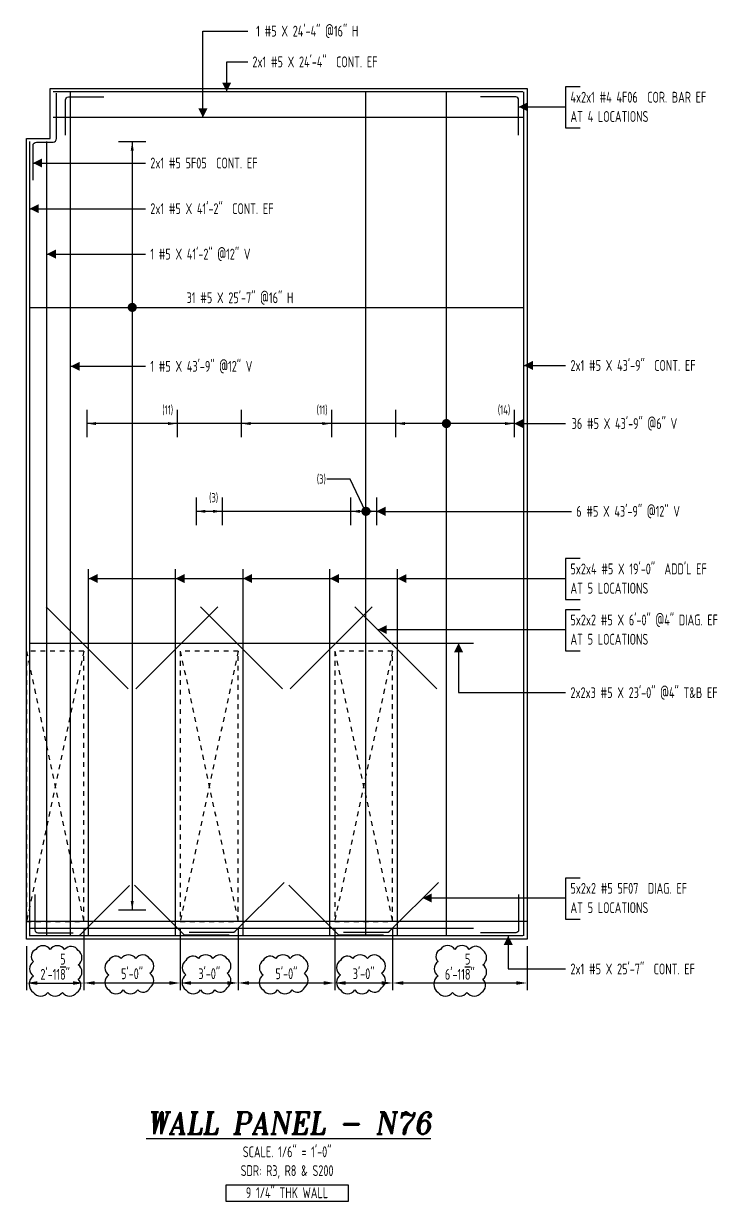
# Model space of a CAD drawing. Header units: inches. Extents: x -3675 to 11984, y -3832 to 1837.
# Drawn here: x 9083 to 9515, y -2646 to -1914 of the extents above; entities that cross this region are included whole.
import ezdxf
from ezdxf.enums import TextEntityAlignment as Align

# ---------------------------------------------------------------- set-up
doc = ezdxf.new("R2010")
doc.units = ezdxf.units.IN
doc.header["$MEASUREMENT"] = 0
doc.linetypes.add('HIDDEN', pattern=[6, 3, -3])
doc.layers.get('0').update_dxf_attribs({"linetype": 'CONTINUOUS'})
doc.layers.get('Defpoints').update_dxf_attribs({"linetype": 'CONTINUOUS'})
for name, color, linetype in [('0-25TEXT', 7, 'CONTINUOUS'), ('0-35', 3, 'CONTINUOUS'), ('0-35TEXT', 3, 'CONTINUOUS'), ('0-50', 10, 'CONTINUOUS'), ('BAR-LBL', 2, 'CONTINUOUS'), ('DETAIL', 83, 'CONTINUOUS'), ('Hatch', 253, 'CONTINUOUS'), ('hidden', 7, 'HIDDEN'), ('INTERMEDIATERANGELAY', 7, 'CONTINUOUS'), ('RANGELAY', 7, 'CONTINUOUS'), ('REBARS', 4, 'CONTINUOUS')]:
    doc.layers.add(name, color=color, linetype=linetype)
doc.styles.add('AR', font='ARCHQUIK.shx', dxfattribs={"width": 0.8})
doc.styles.add('ROMANT', font='romant')
doc.dimstyles.new('CADS_DIM_48', dxfattribs={"dimscale": 48, "dimtxt": 0.09375, "dimasz": 0.09375, "dimexe": 0.0625, "dimexo": 0.0625, "dimgap": 0.09375, "dimtad": 0, "dimtih": 1, "dimtoh": 1, "dimzin": 1, "dimdsep": 46, "dimlunit": 4, "dimtxsty": 'AR', "dimblk": 'CLOSED', "dimcen": 0.1875, "dimadec": 0, "dimazin": 0, "dimtfac": 1, "dimtofl": 0, "dimtmove": 0, "dimatfit": 1, "dimldrblk": 'DOTBLANK', "dimfxl": 1, "dimtzin": 0, "dimarcsym": 0})

# ---------------------------------------------------------------- blocks, each defined once
blk = doc.blocks.new('leadrblk')
blk.add_lwpolyline([(0, 0, 0, 1, 0), (1, 0, 1, 1, 0)], format="xyseb")
blk = doc.blocks.new('*D493')
at = {"layer": 'Defpoints', "color": 0, "transparency": 16777216}
for p in [(9120.6, -2472.2), (9084.97, -2483.2), (9120.6, -2510.57)]:
    blk.add_point(p, dxfattribs=at)
at = {"layer": 'DETAIL', "color": 0, "lineweight": -2, "transparency": 16777216}
for p, q in [((9120.6, -2476.7), (9120.6, -2515.07)), ((9084.97, -2487.7), (9084.97, -2515.07)), ((9091.72, -2510.57), (9113.85, -2510.57))]:
    blk.add_line(p, q, dxfattribs=at)
at = {"layer": 'DETAIL', "color": 0, "transparency": 16777216}
for points in [[(9091.72, -2509.45), (9091.72, -2511.7), (9084.97, -2510.57)], [(9113.85, -2509.45), (9113.85, -2511.7), (9120.6, -2510.57)]]:
    blk.add_solid(points, dxfattribs=at)
at = {"layer": 'DETAIL', "color": 0, "transparency": 16777216, "insert": (9102.78, -2500.45), "char_height": 6.75, "attachment_point": 5, "style": 'AR'}
blk.add_mtext('2\'-11{\\H1.000000x;\\S5/8;}"', dxfattribs=at)
blk = doc.blocks.new('_DotBlank')
at = {"layer": '0-35', "color": 0, "lineweight": -2}
blk.add_line((-0.5, 0), (-1, 0), dxfattribs=at)
blk.add_circle((0, 0), 0.5, dxfattribs=at)
blk = doc.blocks.new('*D494')
at = {"layer": 'Defpoints', "color": 0, "transparency": 16777216}
for p in [(9120.6, -2472.2), (9180.6, -2472.2), (9180.6, -2510.55)]:
    blk.add_point(p, dxfattribs=at)
at = {"layer": 'DETAIL', "color": 0, "lineweight": -2, "transparency": 16777216}
for p, q in [((9120.6, -2476.7), (9120.6, -2515.05)), ((9180.6, -2476.7), (9180.6, -2515.05)), ((9127.35, -2510.55), (9173.85, -2510.55))]:
    blk.add_line(p, q, dxfattribs=at)
at = {"layer": 'DETAIL', "color": 0, "transparency": 16777216}
for points in [[(9127.35, -2509.42), (9127.35, -2511.67), (9120.6, -2510.55)], [(9173.85, -2509.42), (9173.85, -2511.67), (9180.6, -2510.55)]]:
    blk.add_solid(points, dxfattribs=at)
at = {"layer": 'DETAIL', "color": 0, "transparency": 16777216, "insert": (9150.6, -2504.8), "char_height": 6.75, "attachment_point": 5, "style": 'AR'}
blk.add_mtext('5\'-0"', dxfattribs=at)
blk = doc.blocks.new('*D495')
at = {"layer": 'Defpoints', "color": 0, "transparency": 16777216}
for p in [(9180.6, -2472.2), (9216.6, -2472.2), (9216.6, -2510.55)]:
    blk.add_point(p, dxfattribs=at)
at = {"layer": 'DETAIL', "color": 0, "lineweight": -2, "transparency": 16777216}
for p, q in [((9180.6, -2476.7), (9180.6, -2515.05)), ((9216.6, -2476.7), (9216.6, -2515.05)), ((9187.35, -2510.55), (9209.85, -2510.55))]:
    blk.add_line(p, q, dxfattribs=at)
at = {"layer": 'DETAIL', "color": 0, "transparency": 16777216}
for points in [[(9187.35, -2509.42), (9187.35, -2511.67), (9180.6, -2510.55)], [(9209.85, -2509.42), (9209.85, -2511.67), (9216.6, -2510.55)]]:
    blk.add_solid(points, dxfattribs=at)
at = {"layer": 'DETAIL', "color": 0, "transparency": 16777216, "insert": (9198.6, -2504.8), "char_height": 6.75, "attachment_point": 5, "style": 'AR'}
blk.add_mtext('3\'-0"', dxfattribs=at)
blk = doc.blocks.new('*D496')
at = {"layer": 'Defpoints', "color": 0, "transparency": 16777216}
for p in [(9216.6, -2472.2), (9276.6, -2472.2), (9276.6, -2510.55)]:
    blk.add_point(p, dxfattribs=at)
at = {"layer": 'DETAIL', "color": 0, "lineweight": -2, "transparency": 16777216}
for p, q in [((9216.6, -2476.7), (9216.6, -2515.05)), ((9276.6, -2476.7), (9276.6, -2515.05)), ((9223.35, -2510.55), (9269.85, -2510.55))]:
    blk.add_line(p, q, dxfattribs=at)
at = {"layer": 'DETAIL', "color": 0, "transparency": 16777216}
for points in [[(9223.35, -2509.42), (9223.35, -2511.67), (9216.6, -2510.55)], [(9269.85, -2509.42), (9269.85, -2511.67), (9276.6, -2510.55)]]:
    blk.add_solid(points, dxfattribs=at)
at = {"layer": 'DETAIL', "color": 0, "transparency": 16777216, "insert": (9246.6, -2504.8), "char_height": 6.75, "attachment_point": 5, "style": 'AR'}
blk.add_mtext('5\'-0"', dxfattribs=at)
blk = doc.blocks.new('*D497')
at = {"layer": 'Defpoints', "color": 0, "transparency": 16777216}
for p in [(9276.6, -2472.2), (9312.6, -2472.2), (9312.6, -2510.55)]:
    blk.add_point(p, dxfattribs=at)
at = {"layer": 'DETAIL', "color": 0, "lineweight": -2, "transparency": 16777216}
for p, q in [((9276.6, -2476.7), (9276.6, -2515.05)), ((9312.6, -2476.7), (9312.6, -2515.05)), ((9283.35, -2510.55), (9305.85, -2510.55))]:
    blk.add_line(p, q, dxfattribs=at)
at = {"layer": 'DETAIL', "color": 0, "transparency": 16777216}
for points in [[(9283.35, -2509.42), (9283.35, -2511.67), (9276.6, -2510.55)], [(9305.85, -2509.42), (9305.85, -2511.67), (9312.6, -2510.55)]]:
    blk.add_solid(points, dxfattribs=at)
at = {"layer": 'DETAIL', "color": 0, "transparency": 16777216, "insert": (9294.6, -2504.8), "char_height": 6.75, "attachment_point": 5, "style": 'AR'}
blk.add_mtext('3\'-0"', dxfattribs=at)
blk = doc.blocks.new('*D498')
at = {"layer": 'Defpoints', "color": 0, "transparency": 16777216}
for p in [(9312.6, -2472.2), (9396.22, -2483.2), (9396.22, -2510.55)]:
    blk.add_point(p, dxfattribs=at)
at = {"layer": 'DETAIL', "color": 0, "lineweight": -2, "transparency": 16777216}
for p, q in [((9312.6, -2476.7), (9312.6, -2515.05)), ((9396.22, -2487.7), (9396.22, -2515.05)), ((9319.35, -2510.55), (9389.47, -2510.55))]:
    blk.add_line(p, q, dxfattribs=at)
at = {"layer": 'DETAIL', "color": 0, "transparency": 16777216}
for points in [[(9319.35, -2509.42), (9319.35, -2511.67), (9312.6, -2510.55)], [(9389.47, -2509.42), (9389.47, -2511.67), (9396.22, -2510.55)]]:
    blk.add_solid(points, dxfattribs=at)
at = {"layer": 'DETAIL', "color": 0, "transparency": 16777216, "insert": (9354.41, -2500.42), "char_height": 6.75, "attachment_point": 5, "style": 'AR'}
blk.add_mtext('6\'-11{\\H1.000000x;\\S5/8;}"', dxfattribs=at)
blk = doc.blocks.new('rendmark')
at = {"color": 4}
blk.add_line((0, -3), (0, 3), dxfattribs=at)
blk = doc.blocks.new('rarrow')
at = {"color": 7}
blk.add_solid([(2, -0.33), (2, 0.33), (0, 0)], dxfattribs=at)
blk = doc.blocks.new('*U1334', base_point=(9302.6, -2217.19))
at = {"layer": 'INTERMEDIATERANGELAY'}
blk.add_line((9286.6, -2217.19), (9206.6, -2217.19), dxfattribs=at)
at = {"layer": 'RANGELAY'}
for p, q in [((9206.6, -2217.19), (9190.6, -2217.19)), ((9302.6, -2217.19), (9286.6, -2217.19))]:
    blk.add_line(p, q, dxfattribs=at)
at = {"layer": 'RANGELAY', "xscale": 2.834645669291339, "yscale": 2.834645669291339}
for name, p, rotation in [('rendmark', (9190.6, -2217.19), 359.999996929531), ('rendmark', (9206.6, -2217.19), 180), ('rendmark', (9286.6, -2217.19), 359.999996929531), ('rendmark', (9302.6, -2217.19), 180), ('rarrow', (9190.6, -2217.19), 359.999996929531), ('rarrow', (9206.6, -2217.19), 180), ('rarrow', (9286.6, -2217.19), 359.999996929531), ('rarrow', (9302.6, -2217.19), 180)]:
    blk.add_blockref(name, p, dxfattribs=dict(at, rotation=rotation))
blk = doc.blocks.new('VPM74DA10')
at = {"const_width": 1}
blk.add_lwpolyline([(-0.5, 0, 1), (0.5, 0, 1)], format="xyb", close=True, dxfattribs=at)
blk = doc.blocks.new('*U642', base_point=(9112.74, -2481.2))
at = {"layer": 'REBARS', "color": 0}
blk.add_lwpolyline([(9112.43, -2481.2), (9112.43, -1956.2)], dxfattribs=at)
blk = doc.blocks.new('*U683', base_point=(9087.22, -2090.65))
at = {"layer": 'REBARS', "color": 0}
blk.add_lwpolyline([(9087.22, -2090.34), (9394.22, -2090.34)], dxfattribs=at)
blk = doc.blocks.new('*U1314', base_point=(9150.71, -1987.2))
at = {"layer": 'RANGELAY'}
blk.add_line((9150.71, -1987.2), (9150.71, -2465.2), dxfattribs=at)
at = {"layer": 'RANGELAY', "xscale": 2.834645669291339, "yscale": 2.834645669291339}
for name, p, rotation in [('rendmark', (9150.71, -1987.2), 269.9999999999999), ('rarrow', (9150.71, -1987.2), 269.9999999999999), ('rarrow', (9150.71, -2465.2), 89.999996929531), ('rendmark', (9150.71, -2465.2), 89.999996929531)]:
    blk.add_blockref(name, p, dxfattribs=dict(at, rotation=rotation))
blk = doc.blocks.new('VPM752C2')
at = {"const_width": 1}
blk.add_lwpolyline([(-0.5, 0, 1), (0.5, 0, 1)], format="xyb", close=True, dxfattribs=at)
blk = doc.blocks.new('*U594', base_point=(9118.14, -2481.36))
at = {"layer": 'REBARS', "color": 0}
blk.add_lwpolyline([(9090.14, -2481.04), (9117.1, -2481.04, 0.198913), (9118.65, -2480.4), (9149.1, -2449.95)], format="xyb", dxfattribs=at)
blk = doc.blocks.new('*U595', base_point=(9279.05, -2481.2))
at = {"layer": 'REBARS', "color": 0}
blk.add_lwpolyline([(9307.05, -2480.89), (9280.09, -2480.89, -0.198913), (9278.54, -2480.25), (9248.09, -2449.8)], format="xyb", dxfattribs=at)
blk = doc.blocks.new('*U596', base_point=(9310.14, -2479.36))
at = {"layer": 'REBARS', "color": 0}
blk.add_lwpolyline([(9282.14, -2479.04), (9309.1, -2479.04, 0.198913), (9310.65, -2478.4), (9341.1, -2447.95)], format="xyb", dxfattribs=at)
blk = doc.blocks.new('*U597', base_point=(9214.14, -2479.36))
at = {"layer": 'REBARS', "color": 0}
blk.add_lwpolyline([(9186.14, -2479.04), (9213.1, -2479.04, 0.198913), (9214.65, -2478.4), (9245.1, -2447.95)], format="xyb", dxfattribs=at)
blk = doc.blocks.new('*U598', base_point=(9183.05, -2481.2))
at = {"layer": 'REBARS', "color": 0}
blk.add_lwpolyline([(9211.05, -2480.89), (9184.09, -2480.89, -0.198913), (9182.54, -2480.25), (9152.09, -2449.8)], format="xyb", dxfattribs=at)
blk = doc.blocks.new('*U599', base_point=(9086.97, -2476.18))
at = {"layer": 'REBARS', "color": 0}
blk.add_lwpolyline([(9086.97, -2476.49), (9362.97, -2476.49)], dxfattribs=at)
blk = doc.blocks.new('*U600', base_point=(9086.97, -2299.52))
at = {"layer": 'REBARS', "color": 0}
blk.add_lwpolyline([(9086.97, -2299.2), (9362.97, -2299.2)], dxfattribs=at)
blk = doc.blocks.new('*U601', base_point=(9273.28, -2481.2))
at = {"layer": 'REBARS', "color": 0}
blk.add_lwpolyline([(9273.59, -2481.2), (9273.59, -2253.2)], dxfattribs=at)
blk = doc.blocks.new('*U602', base_point=(9315.31, -2481.2))
at = {"layer": 'REBARS', "color": 0}
blk.add_lwpolyline([(9315.62, -2481.2), (9315.62, -2253.2)], dxfattribs=at)
blk = doc.blocks.new('*U603', base_point=(9123.31, -2481.2))
at = {"layer": 'REBARS', "color": 0}
blk.add_lwpolyline([(9123.62, -2481.2), (9123.62, -2253.2)], dxfattribs=at)
blk = doc.blocks.new('*U604', base_point=(9148.37, -2327.3))
at = {"layer": 'REBARS', "color": 0}
blk.add_lwpolyline([(9148.15, -2327.52), (9097.23, -2276.61)], dxfattribs=at)
blk = doc.blocks.new('*U605', base_point=(9340.37, -2327.3))
at = {"layer": 'REBARS', "color": 0}
blk.add_lwpolyline([(9340.15, -2327.52), (9289.23, -2276.61)], dxfattribs=at)
blk = doc.blocks.new('*U606', base_point=(9248.77, -2327.3))
at = {"layer": 'REBARS', "color": 0}
blk.add_lwpolyline([(9248.99, -2327.52), (9299.9, -2276.61)], dxfattribs=at)
blk = doc.blocks.new('*U607', base_point=(9177.28, -2481.2))
at = {"layer": 'REBARS', "color": 0}
blk.add_lwpolyline([(9177.59, -2481.2), (9177.59, -2253.2)], dxfattribs=at)
blk = doc.blocks.new('*U608', base_point=(9219.31, -2481.2))
at = {"layer": 'REBARS', "color": 0}
blk.add_lwpolyline([(9219.62, -2481.2), (9219.62, -2253.2)], dxfattribs=at)
blk = doc.blocks.new('*U609', base_point=(9244.37, -2327.3))
at = {"layer": 'REBARS', "color": 0}
blk.add_lwpolyline([(9244.15, -2327.52), (9193.23, -2276.61)], dxfattribs=at)
blk = doc.blocks.new('*U610', base_point=(9152.77, -2327.3))
at = {"layer": 'REBARS', "color": 0}
blk.add_lwpolyline([(9152.99, -2327.52), (9203.9, -2276.61)], dxfattribs=at)
blk = doc.blocks.new('*U682', base_point=(9393.6, -2480.89))
at = {"layer": 'REBARS', "color": 0}
blk.add_lwpolyline([(9393.6, -2481.2), (9086.6, -2481.2)], dxfattribs=at)
blk = doc.blocks.new('*U637', base_point=(9394.53, -2481.2))
at = {"layer": 'REBARS', "color": 0}
blk.add_lwpolyline([(9394.22, -2481.2), (9394.22, -1956.2)], dxfattribs=at)
blk = doc.blocks.new('*U737', base_point=(9086.66, -2481.2))
at = {"layer": 'REBARS', "color": 0}
blk.add_lwpolyline([(9086.97, -2481.2), (9086.97, -1987.2)], dxfattribs=at)
blk = doc.blocks.new('*U611', base_point=(9089.97, -2479.58))
at = {"layer": 'REBARS', "color": 0}
blk.add_lwpolyline([(9090.22, -2455.58), (9090.22, -2477.58, 0.414213), (9091.97, -2479.33), (9113.97, -2479.33)], format="xyb", dxfattribs=at)
blk = doc.blocks.new('*U612', base_point=(9391.22, -2479.58))
at = {"layer": 'REBARS', "color": 0}
blk.add_lwpolyline([(9390.97, -2455.58), (9390.97, -2477.58, -0.414214), (9389.22, -2479.33), (9367.22, -2479.33)], format="xyb", dxfattribs=at)
blk = doc.blocks.new('*U1210', base_point=(9388.22, -2162.59))
at = {"layer": 'INTERMEDIATERANGELAY'}
for p, q in [((9218.6, -2162.59), (9178.6, -2162.59)), ((9314.6, -2162.59), (9274.6, -2162.59))]:
    blk.add_line(p, q, dxfattribs=at)
at = {"layer": 'RANGELAY'}
for p, q in [((9178.6, -2162.59), (9122.6, -2162.59)), ((9274.6, -2162.59), (9218.6, -2162.59)), ((9388.22, -2162.59), (9314.6, -2162.59))]:
    blk.add_line(p, q, dxfattribs=at)
at = {"layer": 'RANGELAY', "xscale": 2.834645669291339, "yscale": 2.834645669291339}
for name, p, rotation in [('rendmark', (9122.6, -2162.59), 359.999996929531), ('rendmark', (9178.6, -2162.59), 180), ('rendmark', (9218.6, -2162.59), 359.999996929531), ('rendmark', (9274.6, -2162.59), 180), ('rendmark', (9314.6, -2162.59), 359.999996929531), ('rendmark', (9388.22, -2162.59), 180), ('rarrow', (9122.6, -2162.59), 359.999996929531), ('rarrow', (9178.6, -2162.59), 180), ('rarrow', (9218.6, -2162.59), 359.999996929531), ('rarrow', (9274.6, -2162.59), 180), ('rarrow', (9314.6, -2162.59), 359.999996929531), ('rarrow', (9388.22, -2162.59), 180)]:
    blk.add_blockref(name, p, dxfattribs=dict(at, rotation=rotation))
blk = doc.blocks.new('VPM75353')
at = {"const_width": 1}
blk.add_lwpolyline([(-0.5, 0, 1), (0.5, 0, 1)], format="xyb", close=True, dxfattribs=at)
blk = doc.blocks.new('*U1166', base_point=(9295.73, -2481.2))
at = {"layer": 'REBARS', "color": 0}
blk.add_lwpolyline([(9296.04, -2481.2), (9296.04, -1956.2)], dxfattribs=at)
blk = doc.blocks.new('*U613', base_point=(9391.22, -1959.2))
at = {"layer": 'REBARS', "color": 0}
blk.add_lwpolyline([(9390.97, -1983.2), (9390.97, -1961.2, 0.414214), (9389.22, -1959.45), (9367.22, -1959.45)], format="xyb", dxfattribs=at)
blk = doc.blocks.new('*U779', base_point=(9393.6, -1972.52))
at = {"layer": 'REBARS', "color": 0}
blk.add_lwpolyline([(9393.6, -1972.2), (9101.6, -1972.2)], dxfattribs=at)
blk = doc.blocks.new('*U614', base_point=(9393.6, -1956.52))
at = {"layer": 'REBARS', "color": 0}
blk.add_lwpolyline([(9393.6, -1956.2), (9101.6, -1956.2)], dxfattribs=at)
blk = doc.blocks.new('*U615', base_point=(9109.03, -1959.2))
at = {"layer": 'REBARS', "color": 0}
blk.add_lwpolyline([(9109.28, -1983.2), (9109.28, -1961.2, -0.414214), (9111.03, -1959.45), (9133.03, -1959.45)], format="xyb", dxfattribs=at)
blk = doc.blocks.new('*U616', base_point=(9097.28, -2481.2))
at = {"layer": 'REBARS', "color": 0}
blk.add_lwpolyline([(9097.6, -2481.2), (9097.6, -1987.2)], dxfattribs=at)
blk = doc.blocks.new('*U617', base_point=(9345.76, -2481.2))
at = {"layer": 'REBARS', "color": 0}
blk.add_lwpolyline([(9346.08, -2481.2), (9346.08, -1956.2)], dxfattribs=at)
blk = doc.blocks.new('*U618', base_point=(9088.73, -1987.2))
at = {"layer": 'REBARS', "color": 0}
blk.add_lwpolyline([(9089.04, -2011.2), (9089.04, -1989.7, -0.414214), (9091.23, -1987.52), (9101.48, -1987.52, 0.414213), (9103.67, -1985.33), (9103.67, -1957.02)], format="xyb", dxfattribs=at)

msp = doc.modelspace()

# ---------------------------------------------------------------- linework, layer by layer
at = {"layer": '0-25TEXT'}
for points in [[(9194.69166, -1972.20283), (9194.69166, -1918.52628), (9222.57196, -1918.52628)], [(9209.44029, -1956.20283), (9209.44029, -1937.64291), (9222.61537, -1937.64291)], [(9429.2191, -1953.23485), (9420.22004, -1953.23485), (9420.22004, -1978.73217), (9429.2191, -1978.73217)], [(9390.97004, -1965.60855), (9420.22004, -1965.60855)], [(9089.04246, -2000.56065), (9158.96153, -2000.56065)], [(9086.97005, -2028.9649), (9158.96153, -2028.9649)], [(9097.59515, -2057.2149), (9158.96153, -2057.2149)], [(9112.42586, -2126.98966), (9158.96153, -2126.98966)], [(9394.22004, -2126.46234), (9420.22004, -2126.46234)], [(9388.22006, -2162.58791), (9420.22004, -2162.58792)], [(9295.7768, -2217.19009), (9286.26542, -2197.11615), (9271.6243, -2197.11615)], [(9302.59506, -2217.19009), (9423.81221, -2217.1901)], [(9429.2191, -2246.62131), (9420.22004, -2246.62131), (9420.22004, -2272.11863), (9429.2191, -2272.11863)], [(9123.62081, -2258.99501), (9420.22004, -2258.99501)], [(9429.2191, -2278.37241), (9420.22004, -2278.37241), (9420.22004, -2303.86973), (9429.2191, -2303.86973)], [(9303.3742, -2290.74611), (9420.22004, -2290.74611)], [(9353.67051, -2299.20291), (9353.67051, -2329.96808), (9420.22004, -2329.96808)], [(9429.2191, -2445.30714), (9420.22004, -2445.30714), (9420.22004, -2470.80446), (9429.2191, -2470.80446)], [(9331.36848, -2457.68084), (9420.22004, -2457.68084)], [(9384.52606, -2481.20283), (9384.52606, -2501.82926), (9420.22004, -2501.82926)]]:
    msp.add_lwpolyline(points, dxfattribs=at)
at = {"layer": '0-35'}
msp.add_lwpolyline([(9099.59504, -1954.20283), (9396.22004, -1954.20283), (9396.22004, -2483.20283), (9084.97004, -2483.20283), (9084.97004, -1985.20283), (9099.59504, -1985.20283)], close=True, dxfattribs=at)
at = {"layer": '0-50'}
msp.add_lwpolyline([(9209.06986, -2636.06164), (9284.9567, -2636.06164), (9284.9567, -2646.418), (9209.06986, -2646.418)], close=True, dxfattribs=at)
at = {"layer": 'DETAIL'}
for points in [[(9089.25088, -2516.38873, 0.52056705), (9098.25088, -2516.38873, 0.52056705), (9107.25088, -2516.38873, 0.52056705), (9116.25088, -2516.38873, 0.52056705), (9117.11209, -2508.24994, 0.52056705), (9117.11209, -2499.24994, 0.52056705), (9117.11209, -2490.24994, 0.52056705), (9108.68151, -2489.68052, 0.52056705), (9099.68151, -2489.68052, 0.52056705), (9090.68151, -2489.68052, 0.52056705), (9089.25088, -2497.24988, 0.52056705), (9089.25088, -2506.24988, 0.52056705)], [(9340.87588, -2516.36402, 0.52056705), (9349.87588, -2516.36402, 0.52056705), (9358.87588, -2516.36402, 0.52056705), (9367.87588, -2516.36402, 0.52056705), (9368.73709, -2508.22523, 0.52056705), (9368.73709, -2499.22523, 0.52056705), (9368.73709, -2490.22523, 0.52056705), (9360.30651, -2489.65581, 0.52056705), (9351.30651, -2489.65581, 0.52056705), (9342.30651, -2489.65581, 0.52056705), (9340.87588, -2497.22517, 0.52056705), (9340.87588, -2506.22517, 0.52056705)], [(9136.11536, -2514.86621, 0.52056705), (9145.11536, -2514.86621, 0.52056705), (9154.11536, -2514.86621, 0.52056705), (9161.7587, -2513.50954, 0.52056705), (9161.7587, -2504.50954, 0.52056705), (9161.7587, -2495.50954, 0.52056705), (9152.91427, -2495.35397, 0.52056705), (9143.91427, -2495.35397, 0.52056705), (9136.11536, -2496.55507, 0.52056705), (9136.11536, -2505.55507, 0.52056705)], [(9184.11536, -2514.86621, 0.52056705), (9193.11536, -2514.86621, 0.52056705), (9202.11536, -2514.86621, 0.52056705), (9209.7587, -2513.50954, 0.52056705), (9209.7587, -2504.50954, 0.52056705), (9209.7587, -2495.50954, 0.52056705), (9200.91427, -2495.35397, 0.52056705), (9191.91427, -2495.35397, 0.52056705), (9184.11536, -2496.55507, 0.52056705), (9184.11536, -2505.55507, 0.52056705)], [(9232.11536, -2514.86621, 0.52056705), (9241.11536, -2514.86621, 0.52056705), (9250.11536, -2514.86621, 0.52056705), (9257.7587, -2513.50954, 0.52056705), (9257.7587, -2504.50954, 0.52056705), (9257.7587, -2495.50954, 0.52056705), (9248.91427, -2495.35397, 0.52056705), (9239.91427, -2495.35397, 0.52056705), (9232.11536, -2496.55507, 0.52056705), (9232.11536, -2505.55507, 0.52056705)], [(9280.11536, -2514.86621, 0.52056705), (9289.11536, -2514.86621, 0.52056705), (9298.11536, -2514.86621, 0.52056705), (9305.7587, -2513.50954, 0.52056705), (9305.7587, -2504.50954, 0.52056705), (9305.7587, -2495.50954, 0.52056705), (9296.91427, -2495.35397, 0.52056705), (9287.91427, -2495.35397, 0.52056705), (9280.11536, -2496.55507, 0.52056705), (9280.11536, -2505.55507, 0.52056705)]]:
    msp.add_lwpolyline(points, format="xyb", close=True, dxfattribs=at)
at = {"layer": 'Hatch'}
msp.add_line((9396.22004, -2472.20283), (9084.97004, -2472.20283), dxfattribs=at)
at = {"layer": 'hidden'}
for points in [[(9084.97004, -2472.20283), (9120.59504, -2472.20283), (9120.59504, -2304.20283), (9084.97004, -2304.20283)], [(9180.59504, -2472.20283), (9216.59504, -2472.20283), (9216.59504, -2304.20283), (9180.59504, -2304.20283)], [(9276.59504, -2472.20283), (9312.59504, -2472.20283), (9312.59504, -2304.20283), (9276.59504, -2304.20283)]]:
    msp.add_lwpolyline(points, close=True, dxfattribs=at)
for points in [[(9120.59504, -2304.20283), (9084.97004, -2472.20283)], [(9084.97004, -2304.20283), (9120.59504, -2472.20283)], [(9216.59504, -2304.20283), (9180.59504, -2472.20283)], [(9180.59504, -2304.20283), (9216.59504, -2472.20283)], [(9312.59504, -2304.20283), (9276.59504, -2472.20283)], [(9276.59504, -2304.20283), (9312.59504, -2472.20283)]]:
    msp.add_lwpolyline(points, dxfattribs=at)

# ---------------------------------------------------------------- block references
at = {"layer": '0-25TEXT'}
for name, p, xscale, yscale, rotation in [('leadrblk', (9209.44029, -1956.20283), 5.623937007874017, 2.250708661417324, 90.00000153523453), ('leadrblk', (9194.69166, -1972.20283), 5.623937007874017, 2.250708661417324, 90.00000153523453), ('VPM752C2', (9150.70988, -2090.33891), 2.834645669291338, 2.834645669291338, 90.00000000000007), ('leadrblk', (9353.67051, -2299.20291), 5.623937007874017, 2.250708661417324, 270.0000046057035), ('leadrblk', (9384.52606, -2481.20283), 5.623937007874017, 2.250708661417324, 270.0000046057035)]:
    msp.add_blockref(name, p, dxfattribs=dict(at, xscale=xscale, yscale=yscale, rotation=rotation))
for name, p, xscale, yscale in [('leadrblk', (9390.97004, -1965.60855), 5.623937007874017, 2.250708661417324), ('leadrblk', (9089.04246, -2000.56065), 5.623937007874017, 2.250708661417324), ('leadrblk', (9086.97005, -2028.9649), 5.623937007874017, 2.250708661417324), ('leadrblk', (9097.59515, -2057.2149), 5.623937007874017, 2.250708661417324), ('leadrblk', (9112.42586, -2126.98966), 5.623937007874017, 2.250708661417324), ('leadrblk', (9394.22004, -2126.46234), 5.623937007874017, 2.250708661417324), ('VPM75353', (9346.07581, -2162.58791), 2.834645669291338, 2.834645669291338), ('leadrblk', (9388.22006, -2162.58791), 5.623937007874017, 2.250708661417324), ('VPM74DA10', (9296.04412, -2217.19009), 2.834645669291338, 2.834645669291338), ('leadrblk', (9302.59506, -2217.19009), 5.623937007874017, 2.250708661417324), ('leadrblk', (9123.62081, -2258.99501), 5.623937007874017, 2.250708661417324), ('leadrblk', (9177.59364, -2258.99499), 5.623937007874017, 2.250708661417324), ('leadrblk', (9219.62081, -2258.99498), 5.623937007874017, 2.250708661417324), ('leadrblk', (9273.59364, -2258.99496), 5.623937007874017, 2.250708661417324), ('leadrblk', (9315.62081, -2258.99494), 5.623937007874017, 2.250708661417324), ('leadrblk', (9303.3742, -2290.74611), 5.623937007874017, 2.250708661417324), ('leadrblk', (9331.36848, -2457.68084), 5.623937007874017, 2.250708661417324)]:
    msp.add_blockref(name, p, dxfattribs=dict(at, xscale=xscale, yscale=yscale))
at = {"layer": 'RANGELAY'}
for name, p in [('*U1314', (9150.70988, -1987.20283)), ('*U1210', (9388.22004, -2162.58791)), ('*U1334', (9302.59504, -2217.19009))]:
    msp.add_blockref(name, p, dxfattribs=at)
at = {"layer": 'REBARS', "color": 4}
for name, p in [('*U618', (9088.72996, -1987.20284)), ('*U614', (9393.59504, -1956.51533)), ('*U615', (9109.02695, -1959.20284)), ('*U642', (9112.73825, -2481.20108)), ('*U1166', (9295.73177, -2481.20283)), ('*U617', (9345.76338, -2481.20283)), ('*U613', (9391.22004, -1959.20283)), ('*U637', (9394.53239, -2481.20108)), ('*U779', (9393.59507, -1972.51531)), ('*U737', (9086.65766, -2481.20108)), ('*U616', (9097.28274, -2481.20108)), ('*U683', (9087.22004, -2090.65141)), ('*U603', (9123.30839, -2481.20283)), ('*U607', (9177.28122, -2481.20283)), ('*U608', (9219.30839, -2481.20283)), ('*U601', (9273.28122, -2481.20283)), ('*U602', (9315.30839, -2481.20283)), ('*U604', (9148.36603, -2327.29604)), ('*U610', (9152.76978, -2327.29604)), ('*U609', (9244.36603, -2327.29604)), ('*U606', (9248.76978, -2327.29604)), ('*U605', (9340.36603, -2327.29604)), ('*U600', (9086.97004, -2299.51533)), ('*U594', (9118.13578, -2481.3555)), ('*U598', (9183.05431, -2481.20283)), ('*U597', (9214.13578, -2479.3555)), ('*U595', (9279.05431, -2481.20283)), ('*U596', (9310.13578, -2479.3555)), ('*U611', (9089.97004, -2479.57788)), ('*U612', (9391.22004, -2479.57788)), ('*U682', (9393.59504, -2480.89027)), ('*U599', (9086.97004, -2476.1801))]:
    msp.add_blockref(name, p, dxfattribs=at)

# ---------------------------------------------------------------- texts
at = {"color": 7, "linetype": 'Continuous', "style": 'ROMANT', "oblique": 9, "width": 0.95}
msp.add_text('%%UWALL PANEL - N76', height=13.5, dxfattribs=at).set_placement((9248.38516, -2604.48974), align=Align.CENTER)
at = {"layer": '0-25TEXT', "style": 'AR', "width": 0.8}
for s, p in [(' (11) ', (9178.59504, -2156.91862)), (' (11) ', (9274.59504, -2156.91862)), (' (14) ', (9388.22004, -2156.91862)), (' (3) ', (9273.55414, -2199.94824)), (' (3) ', (9206.59504, -2211.5208))]:
    msp.add_text(s, height=5.669291, rotation=359.99999693, dxfattribs=at).set_placement(p, align=Align.RIGHT)
at = {"layer": '0-35TEXT', "style": 'AR', "width": 0.8}
for s, p in [('AT 4 LOCATIONS', (9423.21973, -1974.98257)), ('AT 5 LOCATIONS', (9423.21973, -2268.36903)), ('AT 5 LOCATIONS', (9423.21973, -2300.12013)), ('AT 5 LOCATIONS', (9423.21973, -2467.05486))]:
    msp.add_text(s, height=6.7498312, dxfattribs=at).set_placement(p)
for s, p in [('SCALE. 1/6" = 1\'-0"', (9247.01328, -2618.93663)), ('SDR: R3, R8 & S200', (9247.01328, -2630.60483)), ('9 1/4" THK WALL', (9246.93636, -2644.39284))]:
    msp.add_text(s, height=6.7498312, dxfattribs=at).set_placement(p, align=Align.CENTER)
at = {"layer": 'BAR-LBL', "style": 'AR', "width": 0.8}
for s, p in [('1 #5 X 24\'-4" @16" H', (9227.80589, -1921.90093)), ('2x1 #5 X 24\'-4"  CONT. EF', (9225.42886, -1941.01756)), ('4x2x1 #4 4F06  COR. BAR EF', (9423.21973, -1962.98383)), ('2x1 #5 5F05  CONT. EF', (9161.96122, -2003.93529)), ('2x1 #5 X 41\'-2"  CONT. EF', (9161.96122, -2032.33954)), ('1 #5 X 41\'-2" @12" V', (9161.96122, -2060.58955)), ('1 #5 X 43\'-9" @12" V', (9161.96122, -2130.3643)), ('2x1 #5 X 43\'-9"  CONT. EF', (9423.21973, -2129.83699)), ('36 #5 X 43\'-9" @6" V', (9423.96448, -2165.96256)), ('6 #5 X 43\'-9" @12" V', (9426.8119, -2220.56474)), ('5x2x4 #5 X 19\'-0"  ADD\'L EF', (9423.21973, -2256.37029)), ('5x2x2 #5 X 6\'-0" @4" DIAG. EF', (9423.21973, -2288.12139)), ('2x2x3 #5 X 23\'-0" @4" T&B EF', (9423.21973, -2333.34273)), ('5x2x2 #5 5F07  DIAG. EF', (9423.21973, -2455.05612)), ('2x1 #5 X 25\'-7"  CONT. EF', (9423.21973, -2505.2039))]:
    msp.add_text(s, height=6.7492913, dxfattribs=at).set_placement(p)
msp.add_text('31 #5 X 25\'-7" @16" H', height=6.7492913, dxfattribs=at).set_placement((9250.8982, -2087.72412), align=Align.RIGHT)

# ---------------------------------------------------------------- dimensions: what is measured, and where the dimension line sits
at = {"layer": 'DETAIL'}
for base, p1, p2, picture, middle in [((9120.59504, -2510.57048), (9084.97004, -2483.20283), (9120.59504, -2472.20283), '*D493', (9102.78254, -2500.44548)), ((9180.59504, -2510.54576), (9120.59504, -2472.20283), (9180.59504, -2472.20283), '*D494', (9150.59504, -2504.80438)), ((9216.59504, -2510.54576), (9180.59504, -2472.20283), (9216.59504, -2472.20283), '*D495', (9198.59504, -2504.80438)), ((9276.59504, -2510.54576), (9216.59504, -2472.20283), (9276.59504, -2472.20283), '*D496', (9246.59504, -2504.80438)), ((9312.59504, -2510.54576), (9276.59504, -2472.20283), (9312.59504, -2472.20283), '*D497', (9294.59504, -2504.80438)), ((9396.22004, -2510.54576), (9312.59504, -2472.20283), (9396.22004, -2483.20283), '*D498', (9354.40754, -2500.42076))]:
    dim = msp.add_linear_dim(base=base, p1=p1, p2=p2, dimstyle='CADS_DIM_48', override={"dimscale": 72, "dimgap": 0.03125, "dimtad": 1, "dimtih": 0, "dimtoh": 0, "dimdec": 3, "dimtdec": 3}, dxfattribs=at)
    dim.commit()
    dim.dimension.update_dxf_attribs({"geometry": picture, "text_midpoint": middle})

doc.saveas('drawing.dxf')
